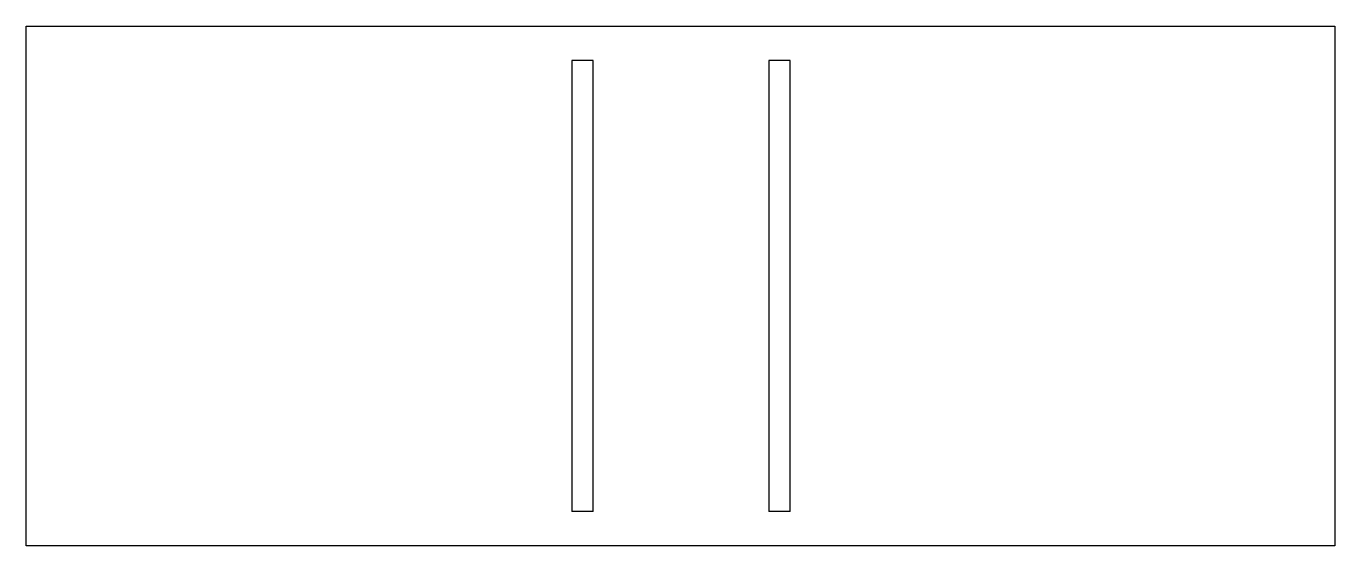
# Model space of a CAD drawing. Header units: millimetres. Extents: x -95 to 64, y -19 to 45.
import ezdxf

# ---------------------------------------------------------------- set-up
doc = ezdxf.new("R2010")
doc.units = ezdxf.units.MM

msp = doc.modelspace()

# ---------------------------------------------------------------- linework, layer by layer
at = {"color": 7, "linetype": 'Continuous', "lineweight": 25}
for p, q in [((-95.15, -18.85), (-95.15, 44.55)), ((-95.15, 44.55), (64.34, 44.55)), ((64.34, 44.55), (64.34, -18.85)), ((-26.05, 40.35), (-28.65, 40.35)), ((-28.65, 40.35), (-28.65, -14.65)), ((-26.05, -14.65), (-26.05, 40.35)), ((-2.06, 40.35), (-4.66, 40.35)), ((-4.66, 40.35), (-4.66, -14.65)), ((-2.06, -14.65), (-2.06, 40.35)), ((-26.05, -14.65), (-28.65, -14.65)), ((-2.06, -14.65), (-4.66, -14.65)), ((64.34, -18.85), (-95.15, -18.85))]:
    msp.add_line(p, q, dxfattribs=at)

doc.saveas('drawing.dxf')
